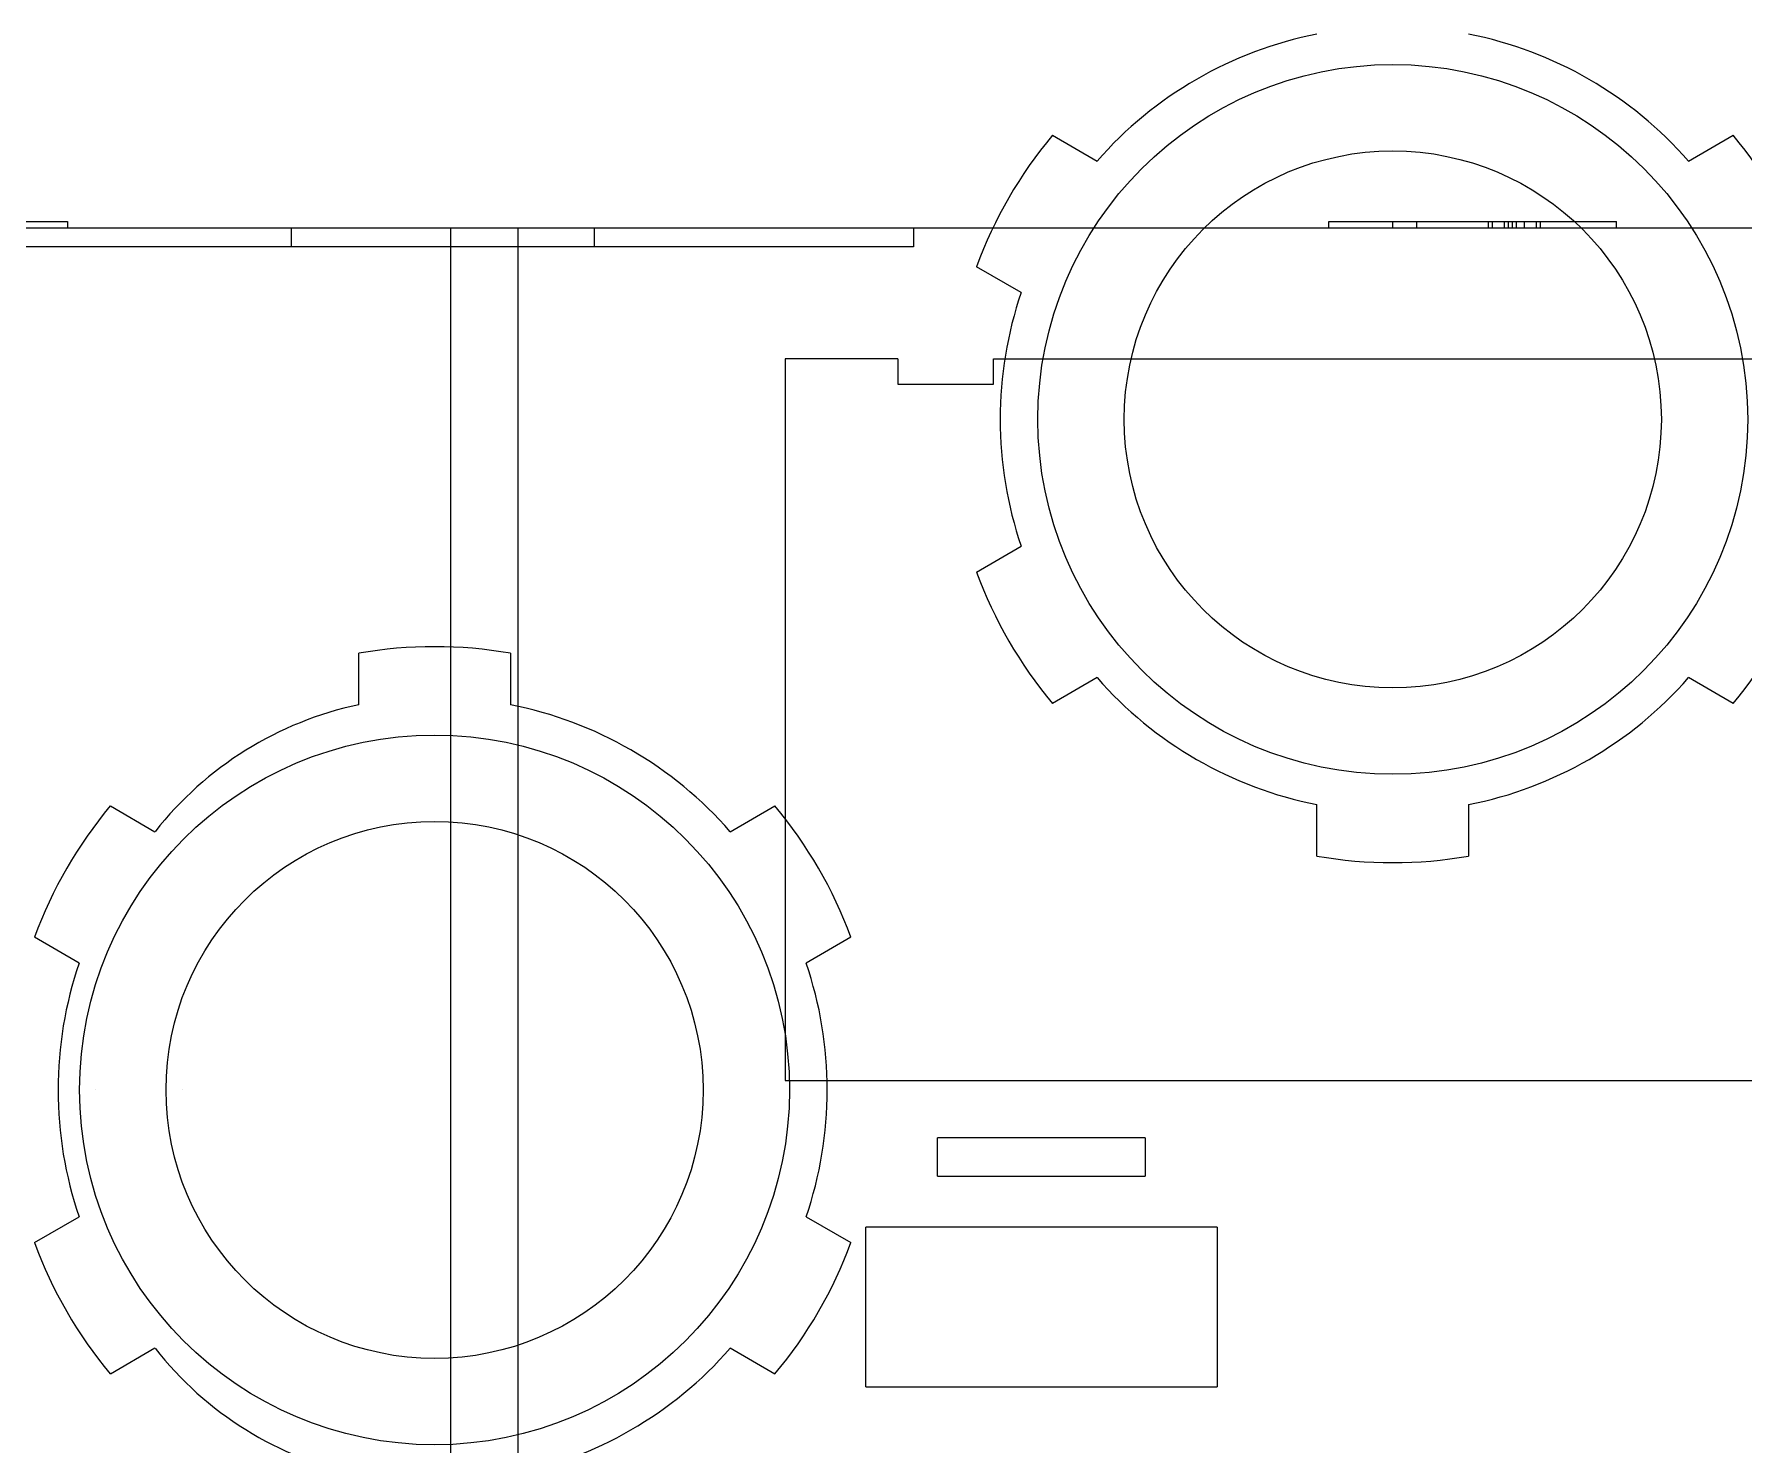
# Model space of a CAD drawing. Extents: x 0 to 171, y 0 to 233.
# Drawn here: x 28.3 to 81.5, y 36.2 to 80.1 of the extents above; entities that cross this region are included whole.
import ezdxf

# ---------------------------------------------------------------- set-up
doc = ezdxf.new("R2010")
doc.units = 0
doc.layers.add('-15N-THT. THIẾT BỊ ĐÓNG MỞ', color=40, linetype='CONTINUOUS')

# ---------------------------------------------------------------- blocks, each defined once
blk = doc.blocks.new('06 - N - SC VSD CHIẾU TRÊN ATV630U75~D11N4')
at = {"layer": '-15N-THT. THIẾT BỊ ĐÓNG MỞ'}
for p, q in [((-14.913, -153.853), (-14.913, -153.853)), ((-25.508, -156.058), (-24.118, -156.861)), ((-25.508, -156.058), (-25.508, -156.058)), ((-5.708, -156.861), (-4.318, -156.058)), ((-4.318, -156.058), (-4.318, -156.058)), ((-24.118, -156.861), (-24.118, -156.861)), ((-5.708, -156.861), (-5.708, -156.861)), ((-72.572, -158.936), (72.572, -158.936)), ((-68.098, -158.737), (-56.167, -158.737)), ((-56.167, -158.737), (-56.167, -158.936)), ((-56.167, -158.737), (-56.167, -158.737)), ((-56.167, -158.936), (-56.167, -158.936)), ((-49.208, -158.936), (-49.208, -159.533)), ((-44.243, -158.936), (-44.243, -158.936)), ((-44.243, -158.936), (-44.243, -209.641)), ((-42.137, -158.936), (-42.137, -158.936)), ((-42.137, -221.075), (-42.137, -158.936)), ((-39.769, -158.936), (-39.769, -159.533)), ((-29.827, -158.936), (-29.827, -159.533)), ((-16.902, -158.737), (-16.902, -158.737)), ((-16.902, -158.936), (-16.902, -158.737)), ((-16.902, -158.737), (-7.954, -158.737)), ((-16.902, -158.936), (-16.902, -158.936)), ((-14.913, -158.737), (-14.913, -158.737)), ((-14.913, -158.936), (-14.913, -158.737)), ((-14.913, -158.936), (-14.913, -158.936)), ((-14.168, -158.737), (-14.168, -158.737)), ((-14.168, -158.936), (-14.168, -158.737)), ((-14.168, -158.936), (-14.168, -158.936)), ((-11.931, -158.936), (-11.931, -158.737)), ((-11.806, -158.936), (-11.806, -158.737)), ((-11.434, -158.936), (-11.434, -158.737)), ((-11.309, -158.936), (-11.309, -158.737)), ((-11.185, -158.936), (-11.185, -158.737)), ((-11.061, -158.936), (-11.061, -158.737)), ((-11.061, -158.737), (-11.061, -158.737)), ((-11.061, -158.936), (-11.061, -158.936)), ((-10.812, -158.936), (-10.812, -158.737)), ((-10.439, -158.936), (-10.439, -158.737)), ((-10.315, -158.737), (-10.315, -158.737)), ((-10.315, -158.936), (-10.315, -158.737)), ((-10.315, -158.936), (-10.315, -158.936)), ((-7.954, -158.936), (-7.954, -158.737)), ((-7.954, -158.737), (-7.954, -158.737)), ((-7.954, -158.936), (-7.954, -158.936)), ((-29.827, -159.533), (-59.15, -159.533)), ((-26.48, -160.95), (-27.87, -160.148)), ((-27.87, -160.148), (-27.87, -160.148)), ((-26.48, -160.95), (-26.48, -160.95)), ((-30.324, -163.013), (-33.827, -163.013)), ((-33.827, -163.013), (-33.827, -163.013)), ((-33.827, -163.013), (-33.827, -185.482)), ((-30.324, -163.013), (-30.324, -163.808)), ((-30.324, -163.013), (-30.324, -163.013)), ((-27.341, -163.013), (-1.491, -163.013)), ((-27.341, -163.013), (-27.341, -163.013)), ((-27.341, -163.808), (-27.341, -163.013)), ((-30.324, -163.808), (-27.341, -163.808)), ((-30.324, -163.808), (-30.324, -163.808)), ((-27.341, -163.808), (-27.341, -163.808)), ((-27.136, -164.902), (-27.136, -164.902)), ((-25.962, -164.902), (-25.962, -164.902)), ((-23.272, -164.902), (-23.272, -164.902)), ((-6.554, -164.902), (-6.554, -164.902)), ((-27.87, -169.655), (-26.48, -168.853)), ((-26.48, -168.853), (-26.48, -168.853)), ((-27.87, -169.655), (-27.87, -169.655)), ((-47.101, -173.788), (-47.101, -172.183)), ((-47.101, -172.183), (-47.101, -172.183)), ((-44.74, -171.979), (-44.74, -171.979)), ((-42.379, -172.183), (-42.379, -173.788)), ((-42.379, -172.183), (-42.379, -172.183)), ((-24.118, -172.943), (-25.508, -173.745)), ((-24.118, -172.943), (-24.118, -172.943)), ((-4.318, -173.745), (-5.708, -172.943)), ((-5.708, -172.943), (-5.708, -172.943)), ((-47.101, -173.788), (-47.101, -173.788)), ((-42.379, -173.788), (-42.379, -173.788)), ((-25.508, -173.745), (-25.508, -173.745)), ((-4.318, -173.745), (-4.318, -173.745)), ((-44.74, -174.732), (-44.74, -174.732)), ((-14.913, -175.95), (-14.913, -175.95)), ((-54.832, -176.937), (-53.442, -177.739)), ((-54.832, -176.937), (-54.832, -176.937)), ((-35.535, -177.739), (-34.145, -176.937)), ((-34.145, -176.937), (-34.145, -176.937)), ((-17.274, -178.499), (-17.274, -176.894)), ((-17.274, -176.894), (-17.274, -176.894)), ((-12.552, -176.894), (-12.552, -178.499)), ((-12.552, -176.894), (-12.552, -176.894)), ((-53.442, -177.739), (-53.442, -177.739)), ((-35.535, -177.739), (-35.535, -177.739)), ((-17.274, -178.499), (-17.274, -178.499)), ((-14.913, -178.702), (-14.913, -178.702)), ((-12.552, -178.499), (-12.552, -178.499)), ((-55.803, -181.829), (-57.193, -181.026)), ((-57.193, -181.026), (-57.193, -181.026)), ((-31.784, -181.026), (-33.174, -181.829)), ((-31.784, -181.026), (-31.784, -181.026)), ((-55.803, -181.829), (-55.803, -181.829)), ((-33.174, -181.829), (-33.174, -181.829)), ((-33.827, -185.482), (-33.827, -185.482)), ((-33.827, -185.482), (8.972, -185.482)), ((-56.459, -185.78), (-56.459, -185.78)), ((-55.285, -185.78), (-55.285, -185.78)), ((-52.595, -185.78), (-52.595, -185.78)), ((-36.381, -185.78), (-36.381, -185.78)), ((-33.692, -185.78), (-33.692, -185.78)), ((-32.517, -185.78), (-32.517, -185.78)), ((-22.618, -187.271), (-29.081, -187.271)), ((-29.081, -187.271), (-29.081, -187.271)), ((-29.081, -188.465), (-29.081, -187.271)), ((-22.618, -187.271), (-22.618, -188.465)), ((-22.618, -187.271), (-22.618, -187.271)), ((-29.081, -188.465), (-29.081, -188.465)), ((-29.081, -188.465), (-22.618, -188.465)), ((-22.618, -188.465), (-22.618, -188.465)), ((-57.193, -190.534), (-55.803, -189.731)), ((-55.803, -189.731), (-55.803, -189.731)), ((-33.174, -189.731), (-31.784, -190.534)), ((-33.174, -189.731), (-33.174, -189.731)), ((-20.381, -190.055), (-31.318, -190.055)), ((-31.318, -190.055), (-31.318, -190.055)), ((-31.318, -195.026), (-31.318, -190.055)), ((-20.381, -190.055), (-20.381, -195.026)), ((-20.381, -190.055), (-20.381, -190.055)), ((-57.193, -190.534), (-57.193, -190.534)), ((-31.784, -190.534), (-31.784, -190.534)), ((-53.442, -193.821), (-54.832, -194.624)), ((-53.442, -193.821), (-53.442, -193.821)), ((-34.145, -194.624), (-35.535, -193.821)), ((-35.535, -193.821), (-35.535, -193.821)), ((-54.832, -194.624), (-54.832, -194.624)), ((-34.145, -194.624), (-34.145, -194.624)), ((-31.318, -195.026), (-31.318, -195.026)), ((-31.318, -195.026), (-20.381, -195.026)), ((-20.381, -195.026), (-20.381, -195.026))]:
    blk.add_line(p, q, dxfattribs=at)
for centre, radius in [((-14.913, -164.902), 11.048), ((-14.913, -164.902), 8.359), ((-44.74, -185.78), 11.048), ((-44.74, -185.78), 8.359)]:
    blk.add_circle(centre, radius, dxfattribs=at)
for centre, radius, start, end in [((-14.913, -164.902), 12.223, 101.1385, 138.8615), ((-14.913, -164.902), 12.223, 41.1385, 78.8615), ((-14.913, -164.902), 13.801, 140.1489, 159.8511), ((-14.913, -164.902), 13.801, 20.1489, 39.8511), ((-14.913, -164.902), 12.223, 161.1385, 198.8614), ((-14.913, -164.902), 13.801, 200.1489, 219.8511), ((-14.913, -164.902), 13.801, 320.1489, 339.8511), ((-44.74, -185.78), 13.801, 80.1489, 99.8511), ((-14.913, -164.902), 12.223, 221.1385, 258.8615), ((-14.913, -164.902), 12.223, 281.1385, 318.8615), ((-44.822, -184.507), 10.959, 102.0001, 141.8593), ((-44.74, -185.78), 12.223, 41.1385, 78.8615), ((-44.237, -185.78), 13.801, 140.1489, 159.8511), ((-44.74, -185.78), 13.801, 20.1489, 39.8511), ((-14.913, -164.902), 13.801, 260.1489, 279.8511), ((-44.237, -185.78), 12.223, 161.1385, 198.8614), ((-44.74, -185.78), 12.223, 341.1385, 18.8615), ((-44.237, -185.78), 13.801, 200.1489, 219.8511), ((-44.74, -185.78), 13.801, 320.1489, 339.8511), ((-44.822, -187.053), 10.959, 218.1407, 257.9999), ((-44.74, -185.78), 12.223, 281.1385, 318.8615)]:
    blk.add_arc(centre, radius, start, end, dxfattribs=at)

msp = doc.modelspace()

# ---------------------------------------------------------------- block references
msp.add_blockref('06 - N - SC VSD CHIẾU TRÊN ATV630U75~D11N4', (85.5, 233.007))

doc.saveas('drawing.dxf')
